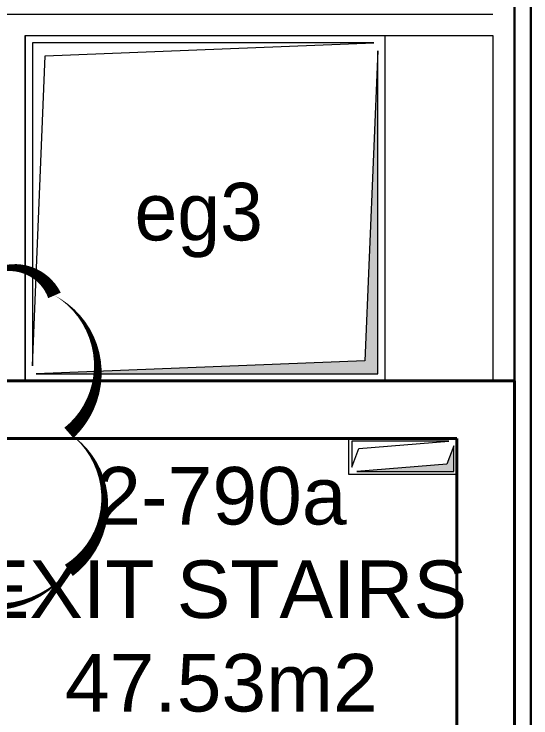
# Model space of a CAD drawing. Header units: metres. Extents: x -9891 to 773, y -8413 to 232.
# Drawn here: x -1186.1 to -826.9, y -6832.4 to -6343.1 of the extents above; entities that cross this region are included whole.
import ezdxf
from ezdxf.enums import TextEntityAlignment as Align

# ---------------------------------------------------------------- set-up
doc = ezdxf.new("R2010")
doc.units = ezdxf.units.M
doc.header["$LTSCALE"] = 0.01
doc.header["$MEASUREMENT"] = 0
doc.layers.get('0').update_dxf_attribs({"color": 30, "lineweight": 0})
for name, color, linetype, lineweight in [('AG-Furniture', 9, 'Continuous', 9), ('AG-Wall', 4, 'Continuous', 20), ('AI-040 @ 250', 2, 'Continuous', 20), ('Cephe Duvarı', 3, 'Continuous', 30), ('HOLD', 7, 'Continuous', 0), ('PERDE DUVAR', 5, 'Continuous', 40), ('shaft', 3, 'Continuous', 20)]:
    doc.layers.add(name, color=color, linetype=linetype, lineweight=lineweight)
doc.layers.add('AG-TEXT', color=7, linetype='Continuous')
doc.styles.add('$0$IIS IKEA SANS', font='')
doc.styles.add('ARIAL', font='arial.ttf', dxfattribs={"width": 0.9})
doc.styles.get('$0$IIS IKEA SANS').set_extended_font_data('IKEA Sans')

# ---------------------------------------------------------------- blocks, each defined once
blk = doc.blocks.new('*U8')
at = {"style": 'ARIAL'}
for tag, p in [('NO', (1.676, 0.8)), ('MAHAL', (1.676, -1.8)), ('ALAN', (1.676, -4.4))]:
    blk.add_attdef(tag, text='', height=1.6, dxfattribs=at).set_placement(p, align=Align.MIDDLE_CENTER)
blk = doc.blocks.new('A$C4C4F46C8')
at = {"layer": 'AG-Furniture', "ltscale": 0.3}
blk.add_line((0, 0), (-5400, 0), dxfattribs=at)
at = {"layer": 'AG-Furniture', "color": 251}
blk.add_lwpolyline([(-5400, 0), (0, 0), (0, -8800), (-5400, -8800)], close=True, dxfattribs=at)

msp = doc.modelspace()

# ---------------------------------------------------------------- hatches: boundary and pattern name
at = {"layer": 'shaft'}
h = msp.add_hatch(color=256, dxfattribs=at)
h.dxf.hatch_style = 1
h.paths.add_polyline_path([(-1170.83, -6593.09), (-933.44, -6593.09), (-933.44, -6368.6), (-942.44, -6584.09)])
h = msp.add_hatch(color=256, dxfattribs=at)
h.dxf.hatch_style = 1
h.paths.add_polyline_path([(-947.82, -6661.09), (-880.44, -6661.09), (-880.44, -6643.15), (-885.44, -6656.09)])

# ---------------------------------------------------------------- linework, layer by layer
at = {"layer": 'AG-Wall'}
for p, q in [((-838.44, -6232.59), (-838.44, -6598.09)), ((-1553.44, -6343.09), (-853.44, -6343.09)), ((-1178.44, -6358.09), (-853.44, -6358.09)), ((-1178.44, -6358.09), (-1178.44, -6598.09)), ((-853.44, -6358.09), (-853.44, -6598.09))]:
    msp.add_line(p, q, dxfattribs=at)
at = {"layer": 'Cephe Duvarı', "ltscale": 1000, "transparency": 33554687}
msp.add_line((-838.43, -6230.59), (-838.44, -7558.09), dxfattribs=at)
msp.add_lwpolyline([(-838.44, -7560.09), (-826.94, -7560.09), (-826.94, -6230.59)], dxfattribs=at)
at = {"layer": 'HOLD'}
msp.add_lwpolyline([(-1158.04, -6538.66, 0, 9.56, -0.517742), (-1148.04, -6634.26, 0, 9.56, -0.520567), (-1148.04, -6729.85, 0, 9.56, -0.470181), (-1251.3, -6732.19, 0, 9.56, -0.520567), (-1346.9, -6732.19, 0, 9.56, -0.581384), (-1432.49, -6732.19, 0, 9.56, -0.520567), (-1469.56, -6673.66, 0, 9.56, -0.520567), (-1469.56, -6578.07, 0, 9.56, -0.520567), (-1413.38, -6538.66, 0, 9.56, -0.520567), (-1317.78, -6538.66, 0, 9.56, -0.494693), (-1217.18, -6538.66, 0, 9.56, -0.65259)], format="xyseb", close=True, dxfattribs=at)
at = {"layer": 'PERDE DUVAR', "ltscale": 1000, "transparency": 33554687}
for p, q in [((-838.44, -6598.09), (-1206.44, -6598.09)), ((-838.44, -7558.09), (-838.44, -6598.09)), ((-1206.44, -6638.09), (-878.44, -6638.09)), ((-878.44, -6638.09), (-878.44, -7518.09))]:
    msp.add_line(p, q, dxfattribs=at)
at = {"layer": 'shaft'}
msp.add_lwpolyline([(-1178.44, -6358.09), (-928.44, -6358.09), (-928.44, -6598.09), (-1178.44, -6598.09)], close=True, dxfattribs=at)
for points in [[(-936.04, -6363.09), (-1173.44, -6363.09), (-1173.44, -6587.58), (-1164.44, -6372.09), (-936.04, -6363.09)], [(-1170.83, -6593.09), (-933.44, -6593.09), (-933.44, -6368.6), (-942.44, -6584.09), (-1170.83, -6593.09)], [(-884.05, -6640.09), (-951.44, -6640.09), (-951.44, -6658.04), (-946.44, -6645.09), (-884.05, -6640.09)], [(-947.82, -6661.09), (-880.44, -6661.09), (-880.44, -6643.15), (-885.44, -6656.09), (-947.82, -6661.09)]]:
    msp.add_lwpolyline(points, dxfattribs=at)
at = {"layer": 'shaft', "ltscale": 2000}
msp.add_lwpolyline([(-878.44, -6638.09), (-878.44, -6663.09), (-953.44, -6663.09), (-953.44, -6638.09)], close=True, dxfattribs=at)

# ---------------------------------------------------------------- block references
at = {"layer": 'AG-Furniture', "xscale": 0.1, "yscale": 0.1, "zscale": 0.1}
msp.add_blockref('A$C4C4F46C8', (-878.44, -6638.09), dxfattribs=at)
at = {"layer": 'AI-040 @ 250', "color": 2, "linetype": 'Continuous', "lineweight": 20, "xscale": 25, "yscale": 25, "zscale": 25}
msp.add_blockref('*U8', (-1083.96, -6697.94), dxfattribs=at).add_auto_attribs({'ALAN': '47.53m2', 'MAHAL': 'EXIT STAIRS', 'NO': '2-790a'})

# ---------------------------------------------------------------- texts
at = {"layer": 'AG-TEXT', "ltscale": 0.3, "style": '$0$IIS IKEA SANS'}
msp.add_text('eg3', height=40, dxfattribs=at).set_placement((-1102.43, -6500.43))

doc.saveas('drawing.dxf')
